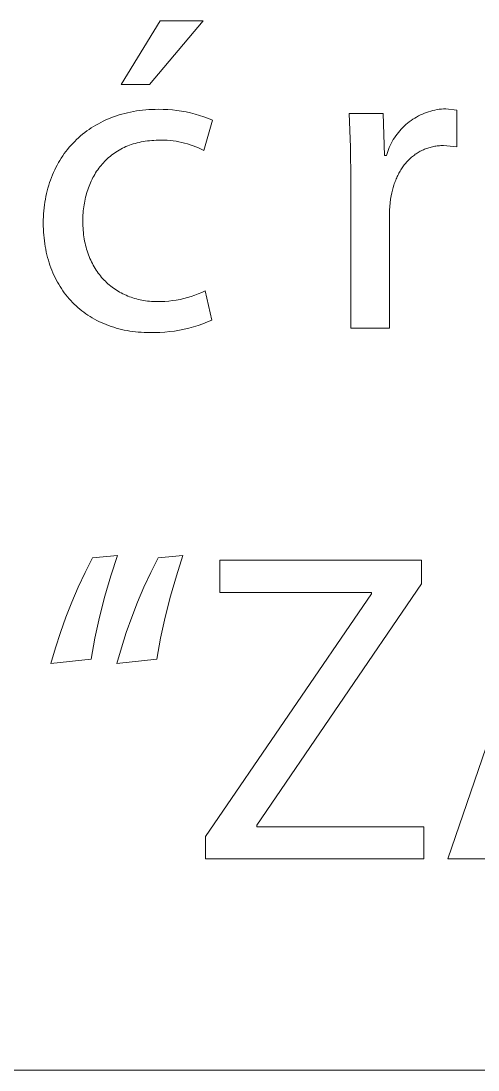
# Model space of a CAD drawing. Header units: millimetres. Extents: x -962 to 3068, y -237 to 2578.
# Drawn here: x 2091.5 to 2133.1, y -237.3 to -141.8 of the extents above; entities that cross this region are included whole.
import ezdxf

# ---------------------------------------------------------------- set-up
doc = ezdxf.new("R2010")
doc.units = ezdxf.units.MM
doc.header["$MEASUREMENT"] = 0
doc.layers.add('Domyślny', color=7, linetype='Continuous', true_color=0x000000)

msp = doc.modelspace()

# ---------------------------------------------------------------- linework, layer by layer
at = {"layer": 'Domyślny', "color": 18, "lineweight": 15, "true_color": 0x000000}
for p, q in [((2100.618, -147.605), (2104.161, -141.834)), ((2108.08, -141.834), (2103.168, -147.605)), ((2104.161, -141.834), (2108.08, -141.834)), ((2103.168, -147.605), (2100.618, -147.605)), ((2103.121, -149.902), (2103.411, -149.886)), ((2103.411, -149.886), (2103.704, -149.876)), ((2103.704, -149.876), (2104, -149.873)), ((2104, -149.873), (2104.422, -149.876)), ((2104.422, -149.876), (2104.844, -149.894)), ((2104.844, -149.894), (2105.264, -149.927)), ((2129.352, -149.904), (2129.549, -149.873)), ((2129.549, -149.873), (2129.747, -149.848)), ((2129.747, -149.848), (2129.945, -149.831)), ((2129.945, -149.831), (2130.144, -149.82)), ((2130.144, -149.82), (2131.15, -149.94)), ((2098.977, -150.952), (2099.207, -150.845)), ((2099.207, -150.845), (2099.441, -150.743)), ((2099.441, -150.743), (2099.679, -150.646)), ((2099.679, -150.646), (2099.921, -150.555)), ((2099.921, -150.555), (2100.167, -150.469)), ((2100.167, -150.469), (2100.417, -150.389)), ((2100.417, -150.389), (2100.671, -150.314)), ((2100.671, -150.314), (2100.929, -150.245)), ((2100.929, -150.245), (2101.19, -150.181)), ((2101.19, -150.181), (2101.455, -150.124)), ((2101.455, -150.124), (2101.724, -150.072)), ((2101.724, -150.072), (2101.996, -150.026)), ((2101.996, -150.026), (2102.272, -149.986)), ((2102.272, -149.986), (2102.551, -149.952)), ((2102.551, -149.952), (2102.834, -149.924)), ((2102.834, -149.924), (2103.121, -149.902)), ((2105.264, -149.927), (2105.683, -149.974)), ((2105.683, -149.974), (2106.1, -150.036)), ((2106.1, -150.036), (2106.515, -150.112)), ((2106.515, -150.112), (2106.927, -150.202)), ((2106.927, -150.202), (2107.336, -150.307)), ((2107.336, -150.307), (2107.74, -150.426)), ((2107.74, -150.426), (2108.14, -150.559)), ((2108.14, -150.559), (2108.536, -150.706)), ((2108.536, -150.706), (2108.926, -150.866)), ((2121.471, -153.308), (2121.34, -150.262)), ((2121.34, -150.262), (2124.453, -150.262)), ((2124.453, -150.262), (2124.574, -154.087)), ((2126.984, -150.894), (2127.148, -150.781)), ((2127.148, -150.781), (2127.316, -150.675)), ((2127.316, -150.675), (2127.488, -150.574)), ((2127.488, -150.574), (2127.662, -150.479)), ((2127.662, -150.479), (2127.841, -150.389)), ((2127.841, -150.389), (2128.022, -150.307)), ((2128.022, -150.307), (2128.205, -150.23)), ((2128.205, -150.23), (2128.391, -150.159)), ((2128.391, -150.159), (2128.58, -150.095)), ((2128.58, -150.095), (2128.77, -150.038)), ((2128.77, -150.038), (2128.963, -149.987)), ((2128.963, -149.987), (2129.157, -149.942)), ((2129.157, -149.942), (2129.352, -149.904)), ((2131.15, -149.94), (2131.15, -153.282)), ((2097.483, -151.845), (2097.684, -151.703)), ((2097.684, -151.703), (2097.889, -151.565)), ((2097.889, -151.565), (2098.098, -151.433)), ((2098.098, -151.433), (2098.311, -151.305)), ((2098.311, -151.305), (2098.529, -151.182)), ((2098.529, -151.182), (2098.751, -151.065)), ((2098.751, -151.065), (2098.977, -150.952)), ((2108.926, -150.866), (2108.121, -153.618)), ((2125.953, -151.827), (2126.086, -151.679)), ((2126.086, -151.679), (2126.224, -151.536)), ((2126.224, -151.536), (2126.367, -151.397)), ((2126.367, -151.397), (2126.515, -151.264)), ((2126.515, -151.264), (2126.667, -151.135)), ((2126.667, -151.135), (2126.823, -151.012)), ((2126.823, -151.012), (2126.984, -150.894)), ((2096.374, -152.797), (2096.548, -152.627)), ((2096.548, -152.627), (2096.726, -152.462)), ((2096.726, -152.462), (2096.908, -152.301)), ((2096.908, -152.301), (2097.095, -152.144)), ((2097.095, -152.144), (2097.287, -151.992)), ((2097.287, -151.992), (2097.483, -151.845)), ((2102.988, -152.751), (2102.795, -152.777)), ((2103.184, -152.73), (2102.988, -152.751)), ((2103.384, -152.713), (2103.184, -152.73)), ((2103.586, -152.701), (2103.384, -152.713)), ((2103.792, -152.694), (2103.586, -152.701)), ((2104, -152.692), (2103.792, -152.694)), ((2104.267, -152.685), (2104, -152.692)), ((2104.534, -152.686), (2104.267, -152.685)), ((2104.801, -152.697), (2104.534, -152.686)), ((2105.067, -152.716), (2104.801, -152.697)), ((2105.333, -152.744), (2105.067, -152.716)), ((2105.597, -152.781), (2105.333, -152.744)), ((2125.267, -152.802), (2125.367, -152.631)), ((2125.367, -152.631), (2125.473, -152.462)), ((2125.473, -152.462), (2125.585, -152.297)), ((2125.585, -152.297), (2125.702, -152.137)), ((2125.702, -152.137), (2125.825, -151.98)), ((2125.825, -151.98), (2125.953, -151.827)), ((2095.433, -153.907), (2095.578, -153.712)), ((2095.578, -153.712), (2095.727, -153.521)), ((2095.727, -153.521), (2095.882, -153.333)), ((2095.882, -153.333), (2096.041, -153.15)), ((2096.041, -153.15), (2096.205, -152.972)), ((2096.205, -152.972), (2096.374, -152.797)), ((2100.271, -153.671), (2100.128, -153.762)), ((2100.417, -153.584), (2100.271, -153.671)), ((2100.567, -153.501), (2100.417, -153.584)), ((2100.719, -153.421), (2100.567, -153.501)), ((2100.875, -153.345), (2100.719, -153.421)), ((2101.034, -153.273), (2100.875, -153.345)), ((2101.196, -153.205), (2101.034, -153.273)), ((2101.361, -153.14), (2101.196, -153.205)), ((2101.529, -153.08), (2101.361, -153.14)), ((2101.701, -153.024), (2101.529, -153.08)), ((2101.875, -152.972), (2101.701, -153.024)), ((2102.053, -152.925), (2101.875, -152.972)), ((2102.234, -152.881), (2102.053, -152.925)), ((2102.418, -152.842), (2102.234, -152.881)), ((2102.605, -152.807), (2102.418, -152.842)), ((2102.795, -152.777), (2102.605, -152.807)), ((2105.861, -152.827), (2105.597, -152.781)), ((2106.122, -152.881), (2105.861, -152.827)), ((2106.381, -152.944), (2106.122, -152.881)), ((2106.639, -153.015), (2106.381, -152.944)), ((2106.894, -153.095), (2106.639, -153.015)), ((2107.146, -153.183), (2106.894, -153.095)), ((2107.395, -153.28), (2107.146, -153.183)), ((2107.64, -153.384), (2107.395, -153.28)), ((2107.882, -153.497), (2107.64, -153.384)), ((2108.121, -153.618), (2107.882, -153.497)), ((2121.501, -156.355), (2121.471, -153.308)), ((2124.792, -153.897), (2124.856, -153.708)), ((2124.856, -153.708), (2124.925, -153.521)), ((2124.925, -153.521), (2125.001, -153.337)), ((2125.001, -153.337), (2125.084, -153.156)), ((2125.084, -153.156), (2125.172, -152.978)), ((2125.172, -152.978), (2125.267, -152.802)), ((2127.818, -153.692), (2127.726, -153.744)), ((2127.912, -153.643), (2127.818, -153.692)), ((2128.007, -153.597), (2127.912, -153.643)), ((2128.104, -153.552), (2128.007, -153.597)), ((2128.202, -153.51), (2128.104, -153.552)), ((2128.301, -153.471), (2128.202, -153.51)), ((2128.401, -153.433), (2128.301, -153.471)), ((2128.502, -153.398), (2128.401, -153.433)), ((2128.605, -153.366), (2128.502, -153.398)), ((2128.709, -153.336), (2128.605, -153.366)), ((2128.814, -153.308), (2128.709, -153.336)), ((2128.92, -153.283), (2128.814, -153.308)), ((2129.028, -153.261), (2128.92, -153.283)), ((2129.137, -153.241), (2129.028, -153.261)), ((2129.247, -153.223), (2129.137, -153.241)), ((2129.357, -153.209), (2129.247, -153.223)), ((2129.47, -153.196), (2129.357, -153.209)), ((2129.583, -153.187), (2129.47, -153.196)), ((2129.697, -153.18), (2129.583, -153.187)), ((2129.813, -153.176), (2129.697, -153.18)), ((2129.929, -153.175), (2129.813, -153.176)), ((2131.15, -153.282), (2129.929, -153.175)), ((2094.903, -154.729), (2095.028, -154.518)), ((2095.028, -154.518), (2095.158, -154.31)), ((2095.158, -154.31), (2095.293, -154.107)), ((2095.293, -154.107), (2095.433, -153.907)), ((2099.101, -154.611), (2098.988, -154.732)), ((2099.218, -154.494), (2099.101, -154.611)), ((2099.339, -154.379), (2099.218, -154.494)), ((2099.462, -154.268), (2099.339, -154.379)), ((2099.589, -154.16), (2099.462, -154.268)), ((2099.719, -154.055), (2099.589, -154.16)), ((2099.852, -153.954), (2099.719, -154.055)), ((2099.989, -153.856), (2099.852, -153.954)), ((2100.128, -153.762), (2099.989, -153.856)), ((2124.574, -154.087), (2124.735, -154.087)), ((2124.735, -154.087), (2124.792, -153.897)), ((2126.649, -154.605), (2126.576, -154.685)), ((2126.723, -154.526), (2126.649, -154.605)), ((2126.799, -154.45), (2126.723, -154.526)), ((2126.876, -154.375), (2126.799, -154.45)), ((2126.954, -154.303), (2126.876, -154.375)), ((2127.035, -154.232), (2126.954, -154.303)), ((2127.116, -154.164), (2127.035, -154.232)), ((2127.199, -154.097), (2127.116, -154.164)), ((2127.283, -154.033), (2127.199, -154.097)), ((2127.369, -153.971), (2127.283, -154.033)), ((2127.456, -153.911), (2127.369, -153.971)), ((2127.545, -153.853), (2127.456, -153.911)), ((2127.635, -153.797), (2127.545, -153.853)), ((2127.726, -153.744), (2127.635, -153.797)), ((2094.356, -155.84), (2094.455, -155.611)), ((2094.455, -155.611), (2094.559, -155.385)), ((2094.559, -155.385), (2094.669, -155.162)), ((2094.669, -155.162), (2094.783, -154.944)), ((2094.783, -154.944), (2094.903, -154.729)), ((2098.374, -155.517), (2098.283, -155.658)), ((2098.468, -155.38), (2098.374, -155.517)), ((2098.565, -155.244), (2098.468, -155.38)), ((2098.666, -155.112), (2098.565, -155.244)), ((2098.77, -154.982), (2098.666, -155.112)), ((2098.877, -154.856), (2098.77, -154.982)), ((2098.988, -154.732), (2098.877, -154.856)), ((2125.934, -155.588), (2125.879, -155.688)), ((2125.991, -155.49), (2125.934, -155.588)), ((2126.05, -155.394), (2125.991, -155.49)), ((2126.11, -155.299), (2126.05, -155.394)), ((2126.172, -155.206), (2126.11, -155.299)), ((2126.235, -155.114), (2126.172, -155.206)), ((2126.3, -155.025), (2126.235, -155.114)), ((2126.367, -154.937), (2126.3, -155.025)), ((2126.435, -154.851), (2126.367, -154.937)), ((2126.505, -154.767), (2126.435, -154.851)), ((2126.576, -154.685), (2126.505, -154.767)), ((2094.013, -156.792), (2094.091, -156.549)), ((2094.091, -156.549), (2094.174, -156.309)), ((2094.174, -156.309), (2094.262, -156.073)), ((2094.262, -156.073), (2094.356, -155.84)), ((2097.81, -156.555), (2097.742, -156.712)), ((2097.88, -156.399), (2097.81, -156.555)), ((2097.954, -156.246), (2097.88, -156.399)), ((2098.031, -156.095), (2097.954, -156.246)), ((2098.112, -155.947), (2098.031, -156.095)), ((2098.196, -155.801), (2098.112, -155.947)), ((2098.283, -155.658), (2098.196, -155.801)), ((2121.501, -169.789), (2121.501, -156.355)), ((2125.497, -156.543), (2125.457, -156.656)), ((2125.539, -156.431), (2125.497, -156.543)), ((2125.582, -156.32), (2125.539, -156.431)), ((2125.627, -156.211), (2125.582, -156.32)), ((2125.674, -156.103), (2125.627, -156.211)), ((2125.723, -155.997), (2125.674, -156.103)), ((2125.773, -155.892), (2125.723, -155.997)), ((2125.825, -155.789), (2125.773, -155.892)), ((2125.879, -155.688), (2125.825, -155.789)), ((2093.814, -157.54), (2093.875, -157.287)), ((2093.875, -157.287), (2093.941, -157.038)), ((2093.941, -157.038), (2094.013, -156.792)), ((2097.457, -157.533), (2097.41, -157.703)), ((2097.507, -157.365), (2097.457, -157.533)), ((2097.561, -157.198), (2097.507, -157.365)), ((2097.618, -157.034), (2097.561, -157.198)), ((2097.679, -156.872), (2097.618, -157.034)), ((2097.742, -156.712), (2097.679, -156.872)), ((2125.227, -157.488), (2125.178, -157.738)), ((2125.284, -157.244), (2125.227, -157.488)), ((2125.347, -157.005), (2125.284, -157.244)), ((2125.419, -156.771), (2125.347, -157.005)), ((2125.457, -156.656), (2125.419, -156.771)), ((2093.626, -158.579), (2093.664, -158.315)), ((2093.664, -158.315), (2093.708, -158.054)), ((2093.708, -158.054), (2093.758, -157.795)), ((2093.758, -157.795), (2093.814, -157.54)), ((2097.257, -158.401), (2097.228, -158.579)), ((2097.29, -158.224), (2097.257, -158.401)), ((2097.327, -158.048), (2097.29, -158.224)), ((2097.367, -157.875), (2097.327, -158.048)), ((2097.41, -157.703), (2097.367, -157.875)), ((2125.08, -158.395), (2125.048, -158.725)), ((2125.124, -158.065), (2125.08, -158.395)), ((2125.178, -157.738), (2125.124, -158.065)), ((2093.531, -159.663), (2093.546, -159.388)), ((2093.546, -159.388), (2093.567, -159.116)), ((2093.567, -159.116), (2093.593, -158.846)), ((2093.593, -158.846), (2093.626, -158.579)), ((2097.144, -159.309), (2097.131, -159.495)), ((2097.16, -159.124), (2097.144, -159.309)), ((2097.179, -158.941), (2097.16, -159.124)), ((2097.201, -158.759), (2097.179, -158.941)), ((2097.228, -158.579), (2097.201, -158.759)), ((2125.027, -159.057), (2125.017, -159.388)), ((2125.017, -159.388), (2125.017, -169.789)), ((2125.048, -158.725), (2125.027, -159.057)), ((2093.519, -160.221), (2093.522, -159.941)), ((2093.522, -160.499), (2093.519, -160.221)), ((2093.522, -159.941), (2093.531, -159.663)), ((2097.117, -159.87), (2097.116, -160.059)), ((2097.116, -160.059), (2097.118, -160.27)), ((2097.123, -159.682), (2097.117, -159.87)), ((2097.118, -160.27), (2097.124, -160.478)), ((2097.131, -159.495), (2097.123, -159.682)), ((2093.53, -160.775), (2093.522, -160.499)), ((2093.544, -161.047), (2093.53, -160.775)), ((2093.563, -161.317), (2093.544, -161.047)), ((2093.588, -161.583), (2093.563, -161.317)), ((2097.124, -160.478), (2097.135, -160.684)), ((2097.135, -160.684), (2097.149, -160.887)), ((2097.149, -160.887), (2097.168, -161.087)), ((2097.168, -161.087), (2097.191, -161.285)), ((2097.191, -161.285), (2097.217, -161.48)), ((2093.618, -161.847), (2093.588, -161.583)), ((2093.654, -162.107), (2093.618, -161.847)), ((2093.695, -162.364), (2093.654, -162.107)), ((2097.217, -161.48), (2097.248, -161.672)), ((2097.248, -161.672), (2097.282, -161.862)), ((2097.282, -161.862), (2097.321, -162.049)), ((2097.321, -162.049), (2097.363, -162.233)), ((2097.363, -162.233), (2097.409, -162.414)), ((2093.741, -162.617), (2093.695, -162.364)), ((2093.792, -162.868), (2093.741, -162.617)), ((2093.849, -163.115), (2093.792, -162.868)), ((2093.911, -163.358), (2093.849, -163.115)), ((2097.409, -162.414), (2097.458, -162.592)), ((2097.458, -162.592), (2097.512, -162.768)), ((2097.512, -162.768), (2097.569, -162.941)), ((2097.569, -162.941), (2097.629, -163.11)), ((2097.629, -163.11), (2097.693, -163.277)), ((2093.978, -163.599), (2093.911, -163.358)), ((2094.05, -163.835), (2093.978, -163.599)), ((2094.127, -164.069), (2094.05, -163.835)), ((2094.209, -164.298), (2094.127, -164.069)), ((2097.693, -163.277), (2097.761, -163.441)), ((2097.761, -163.441), (2097.832, -163.602)), ((2097.832, -163.602), (2097.906, -163.76)), ((2097.906, -163.76), (2097.984, -163.915)), ((2097.984, -163.915), (2098.065, -164.067)), ((2098.065, -164.067), (2098.15, -164.216)), ((2098.15, -164.216), (2098.237, -164.361)), ((2094.296, -164.524), (2094.209, -164.298)), ((2094.388, -164.746), (2094.296, -164.524)), ((2094.485, -164.965), (2094.388, -164.746)), ((2094.586, -165.18), (2094.485, -164.965)), ((2098.237, -164.361), (2098.328, -164.504)), ((2098.328, -164.504), (2098.422, -164.643)), ((2098.422, -164.643), (2098.519, -164.78)), ((2098.519, -164.78), (2098.62, -164.913)), ((2098.62, -164.913), (2098.723, -165.043)), ((2098.723, -165.043), (2098.829, -165.169)), ((2098.829, -165.169), (2098.938, -165.293)), ((2094.693, -165.391), (2094.586, -165.18)), ((2094.804, -165.598), (2094.693, -165.391)), ((2094.92, -165.801), (2094.804, -165.598)), ((2095.041, -166), (2094.92, -165.801)), ((2095.166, -166.195), (2095.041, -166)), ((2098.938, -165.293), (2099.05, -165.413)), ((2099.05, -165.413), (2099.165, -165.529)), ((2099.165, -165.529), (2099.282, -165.643)), ((2099.282, -165.643), (2099.403, -165.753)), ((2099.403, -165.753), (2099.526, -165.86)), ((2099.526, -165.86), (2099.651, -165.963)), ((2099.651, -165.963), (2099.78, -166.063)), ((2099.78, -166.063), (2099.911, -166.159)), ((2095.296, -166.386), (2095.166, -166.195)), ((2095.43, -166.574), (2095.296, -166.386)), ((2095.569, -166.756), (2095.43, -166.574)), ((2095.713, -166.935), (2095.569, -166.756)), ((2095.861, -167.11), (2095.713, -166.935)), ((2099.911, -166.159), (2100.044, -166.252)), ((2100.044, -166.252), (2100.18, -166.341)), ((2100.18, -166.341), (2100.319, -166.427)), ((2100.319, -166.427), (2100.459, -166.51)), ((2100.459, -166.51), (2100.603, -166.588)), ((2100.603, -166.588), (2100.748, -166.663)), ((2100.748, -166.663), (2100.896, -166.735)), ((2100.896, -166.735), (2101.046, -166.803)), ((2101.046, -166.803), (2101.198, -166.867)), ((2101.198, -166.867), (2101.352, -166.927)), ((2101.352, -166.927), (2101.508, -166.984)), ((2101.508, -166.984), (2101.667, -167.037)), ((2101.667, -167.037), (2101.827, -167.086)), ((2101.827, -167.086), (2101.99, -167.132)), ((2106.296, -167.094), (2106.632, -167.007)), ((2106.632, -167.007), (2106.964, -166.91)), ((2106.964, -166.91), (2107.293, -166.801)), ((2107.293, -166.801), (2107.618, -166.68)), ((2107.618, -166.68), (2107.939, -166.549)), ((2107.939, -166.549), (2108.255, -166.407)), ((2108.255, -166.407), (2108.859, -169.051)), ((2096.013, -167.28), (2095.861, -167.11)), ((2096.17, -167.446), (2096.013, -167.28)), ((2096.331, -167.607), (2096.17, -167.446)), ((2096.496, -167.764), (2096.331, -167.607)), ((2096.665, -167.917), (2096.496, -167.764)), ((2096.839, -168.065), (2096.665, -167.917)), ((2101.99, -167.132), (2102.154, -167.173)), ((2102.154, -167.173), (2102.32, -167.211)), ((2102.32, -167.211), (2102.488, -167.245)), ((2102.488, -167.245), (2102.658, -167.275)), ((2102.658, -167.275), (2102.83, -167.301)), ((2102.83, -167.301), (2103.003, -167.323)), ((2103.003, -167.323), (2103.178, -167.341)), ((2103.178, -167.341), (2103.354, -167.355)), ((2103.354, -167.355), (2103.532, -167.366)), ((2103.532, -167.366), (2103.712, -167.372)), ((2103.712, -167.372), (2103.893, -167.374)), ((2103.893, -167.374), (2104.239, -167.369)), ((2104.239, -167.369), (2104.586, -167.352)), ((2104.586, -167.352), (2104.931, -167.324)), ((2104.931, -167.324), (2105.275, -167.284)), ((2105.275, -167.284), (2105.617, -167.232)), ((2105.617, -167.232), (2105.958, -167.169)), ((2105.958, -167.169), (2106.296, -167.094)), ((2097.017, -168.209), (2096.839, -168.065)), ((2097.199, -168.348), (2097.017, -168.209)), ((2097.385, -168.482), (2097.199, -168.348)), ((2097.575, -168.612), (2097.385, -168.482)), ((2097.769, -168.737), (2097.575, -168.612)), ((2097.968, -168.857), (2097.769, -168.737)), ((2098.17, -168.972), (2097.968, -168.857)), ((2098.376, -169.082), (2098.17, -168.972)), ((2098.585, -169.188), (2098.376, -169.082)), ((2098.799, -169.288), (2098.585, -169.188)), ((2099.016, -169.383), (2098.799, -169.288)), ((2099.237, -169.474), (2099.016, -169.383)), ((2099.462, -169.559), (2099.237, -169.474)), ((2099.691, -169.639), (2099.462, -169.559)), ((2099.923, -169.714), (2099.691, -169.639)), ((2100.158, -169.784), (2099.923, -169.714)), ((2100.397, -169.848), (2100.158, -169.784)), ((2100.64, -169.907), (2100.397, -169.848)), ((2100.886, -169.96), (2100.64, -169.907)), ((2106.335, -169.89), (2105.9, -169.978)), ((2106.767, -169.787), (2106.335, -169.89)), ((2107.195, -169.668), (2106.767, -169.787)), ((2107.618, -169.536), (2107.195, -169.668)), ((2108.037, -169.388), (2107.618, -169.536)), ((2108.451, -169.227), (2108.037, -169.388)), ((2108.859, -169.051), (2108.451, -169.227)), ((2125.017, -169.789), (2121.501, -169.789)), ((2101.135, -170.009), (2100.886, -169.96)), ((2101.388, -170.051), (2101.135, -170.009)), ((2101.644, -170.088), (2101.388, -170.051)), ((2101.904, -170.12), (2101.644, -170.088)), ((2102.166, -170.146), (2101.904, -170.12)), ((2102.432, -170.166), (2102.166, -170.146)), ((2102.701, -170.18), (2102.432, -170.166)), ((2102.974, -170.189), (2102.701, -170.18)), ((2103.249, -170.192), (2102.974, -170.189)), ((2103.693, -170.194), (2103.249, -170.192)), ((2104.137, -170.182), (2103.693, -170.194)), ((2104.58, -170.154), (2104.137, -170.182)), ((2105.022, -170.11), (2104.58, -170.154)), ((2105.462, -170.052), (2105.022, -170.11)), ((2105.9, -169.978), (2105.462, -170.052)), ((2097.332, -192.022), (2098.003, -190.704)), ((2098.003, -190.704), (2100.257, -190.476)), ((2100.257, -190.476), (2099.65, -192.327)), ((2103.297, -192.022), (2103.962, -190.704)), ((2103.962, -190.704), (2106.23, -190.476)), ((2106.23, -190.476), (2105.625, -192.328)), ((2109.593, -193.857), (2109.593, -190.917)), ((2109.593, -190.917), (2127.939, -190.917)), ((2127.939, -190.917), (2127.939, -193.051)), ((2130.341, -218.101), (2139.601, -190.911)), ((2096.704, -193.361), (2097.332, -192.022)), ((2099.65, -192.327), (2099.106, -194.199)), ((2102.675, -193.361), (2103.297, -192.022)), ((2105.625, -192.328), (2105.084, -194.199)), ((2096.117, -194.719), (2096.704, -193.361)), ((2102.096, -194.719), (2102.675, -193.361)), ((2127.939, -193.051), (2112.935, -215.034)), ((2095.573, -196.094), (2096.117, -194.719)), ((2099.106, -194.199), (2098.628, -196.088)), ((2101.56, -196.095), (2102.096, -194.719)), ((2105.084, -194.199), (2104.608, -196.089)), ((2108.291, -216.054), (2123.376, -193.977)), ((2123.376, -193.857), (2109.593, -193.857)), ((2123.376, -193.977), (2123.376, -193.857)), ((2095.073, -197.486), (2095.573, -196.094)), ((2098.628, -196.088), (2098.215, -197.993)), ((2101.068, -197.486), (2101.56, -196.095)), ((2104.608, -196.089), (2104.198, -197.993)), ((2094.617, -198.893), (2095.073, -197.486)), ((2100.62, -198.893), (2101.068, -197.486)), ((2098.215, -197.993), (2097.869, -199.911)), ((2104.198, -197.993), (2103.854, -199.911)), ((2094.205, -200.313), (2094.617, -198.893)), ((2100.217, -200.313), (2100.62, -198.893)), ((2097.869, -199.911), (2094.205, -200.313)), ((2103.854, -199.911), (2100.217, -200.313)), ((2112.935, -215.034), (2112.935, -215.168)), ((2112.935, -215.168), (2128.14, -215.168)), ((2128.14, -215.168), (2128.14, -218.094)), ((2108.291, -218.094), (2108.291, -216.054)), ((2128.14, -218.094), (2108.291, -218.094)), ((2133.991, -218.101), (2130.341, -218.101)), ((3063.983, -237.312), (-962.434, -237.312)), ((3063.983, -237.312), (1544.746, -237.312))]:
    msp.add_line(p, q, dxfattribs=at)

doc.saveas('drawing.dxf')
